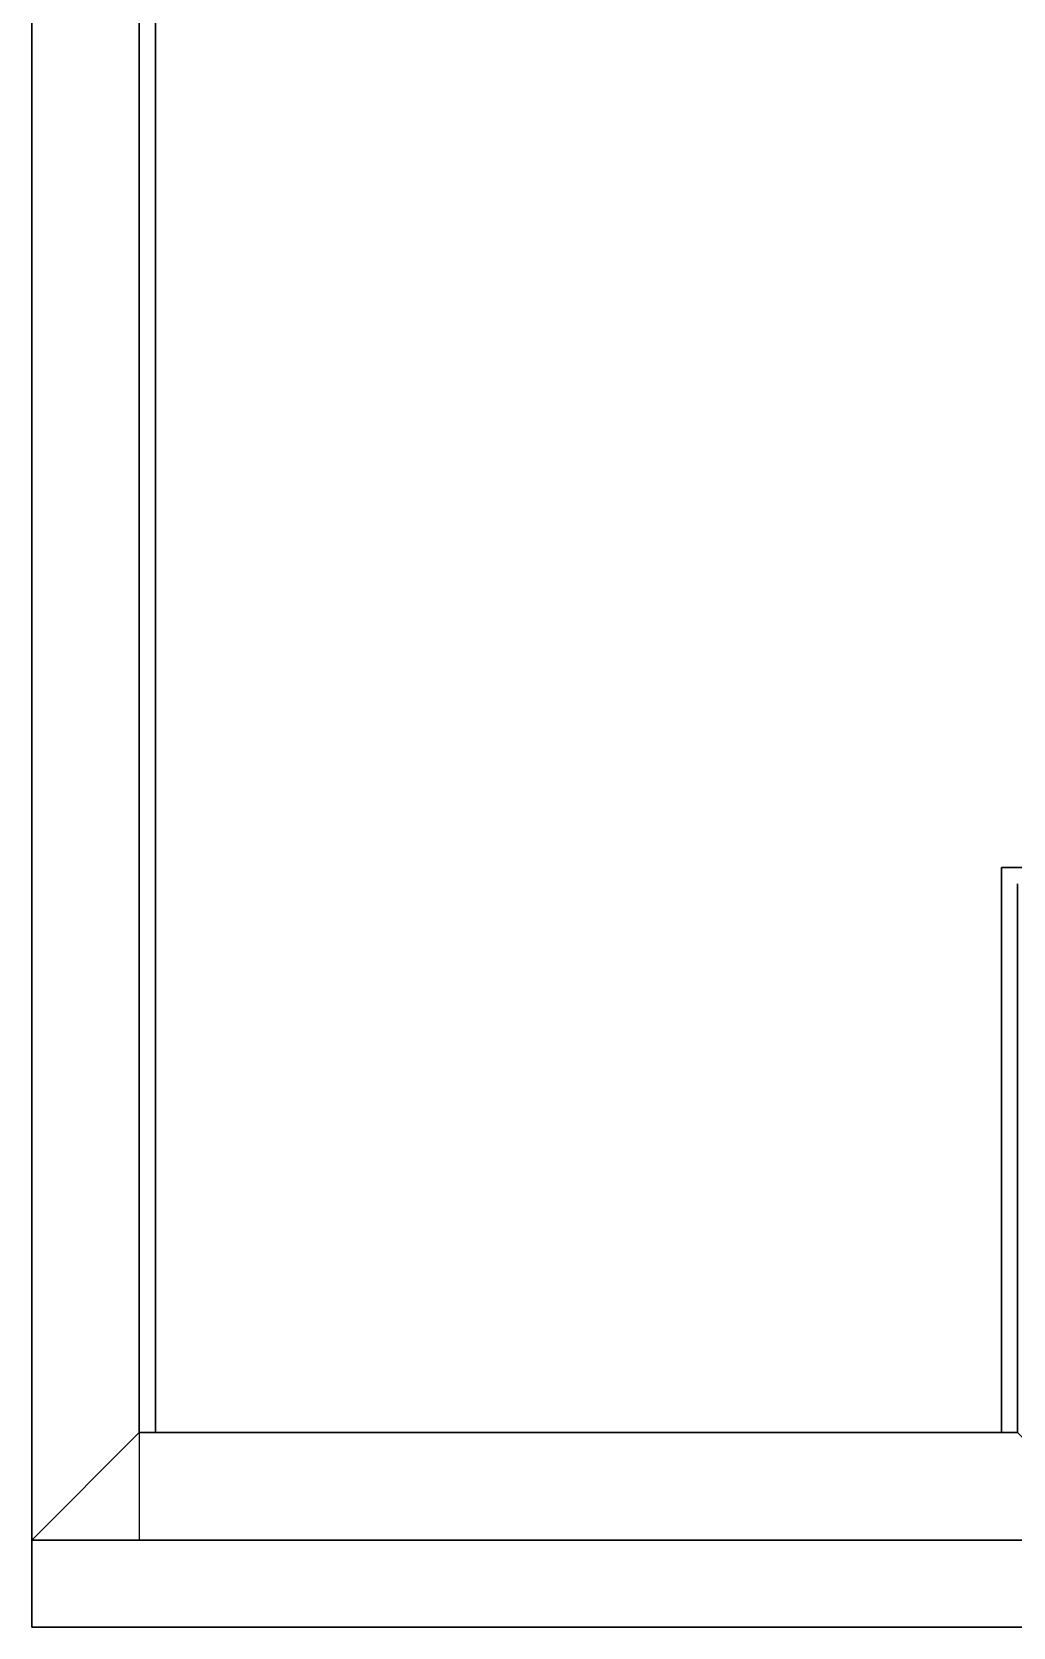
# Model space of a CAD drawing. Extents: x 0 to 4956, y -4930 to 0.
# Drawn here: x 0 to 914, y -4930 to -3445 of the extents above; entities that cross this region are included whole.
import ezdxf

# ---------------------------------------------------------------- set-up
doc = ezdxf.new("R2010")
doc.units = 0
for name, color, linetype in [('LAYER0', 7, 'CONTINUOUS'), ('LAYER1', 7, 'CONTINUOUS'), ('LAYER142', 7, 'CONTINUOUS'), ('LAYER21', 7, 'CONTINUOUS'), ('LAYER90', 7, 'CONTINUOUS')]:
    doc.layers.add(name, color=color, linetype=linetype)

msp = doc.modelspace()

# ---------------------------------------------------------------- linework, layer by layer
at = {"layer": 'LAYER0', "invisible_edges": 1}
for points in [[(4956, 0), (0, -4930), (0, 0), (4956, 0)], [(0, 0, 5), (0, -4930), (0, -4930, 5), (0, 0, 5)], [(0, -4930), (0, 0, 5), (0, 0), (0, -4930)], [(4956, -4930, 5), (0, 0, 5), (0, -4930, 5), (4956, -4930, 5)], [(0, 0, 5), (4956, -4930, 5), (4956, 0, 5), (0, 0, 5)], [(0, -4930), (4956, 0), (4956, -4930), (0, -4930)], [(4956, -4930, 5), (0, -4930), (4956, -4930), (4956, -4930, 5)], [(0, -4930), (4956, -4930, 5), (0, -4930, 5), (0, -4930)]]:
    msp.add_3dface(points, dxfattribs=at)
at = {"layer": 'LAYER1', "invisible_edges": 1}
for points in [[(100, -100, 5), (0, -4849, 5), (0, 0, 5), (100, -100, 5)], [(0, 0, 2599), (0, -4849, 5), (0, -4849, 2599), (0, 0, 2599)], [(0, -4849, 5), (0, 0, 2599), (0, 0, 5), (0, -4849, 5)], [(0, -4849, 5), (100, -100, 5), (100, -4749, 5), (0, -4849, 5)], [(100, -100, 5), (100, -4749, 2599), (100, -4749, 5), (100, -100, 5)], [(100, -4749, 2599), (100, -100, 5), (100, -100, 2599), (100, -4749, 2599)], [(100, -4749, 5), (0, -4849, 2599), (0, -4849, 5), (100, -4749, 5)], [(0, -4849, 2599), (100, -4749, 5), (100, -4749, 2599), (0, -4849, 2599)]]:
    msp.add_3dface(points, dxfattribs=at)
at = {"layer": 'LAYER142'}
for points, invisible_edges in [([(100, -100, 5), (115, -115, 5), (100, -4749, 5), (100, -100, 5)], 3), ([(100, -100, 115), (100, -4749, 5), (100, -4749, 115), (100, -100, 115)], 1), ([(100, -4749, 5), (100, -100, 115), (100, -100, 5), (100, -4749, 5)], 1), ([(115, -4749, 115), (100, -100, 115), (100, -4749, 115), (115, -4749, 115)], 1), ([(100, -100, 115), (115, -4749, 115), (115, -115, 115), (100, -100, 115)], 5), ([(115, -4749, 5), (100, -4749, 5), (115, -115, 5), (115, -4749, 5)], 2), ([(115, -115, 5), (115, -4749, 115), (115, -4749, 5), (115, -115, 5)], 1), ([(115, -4749, 115), (115, -115, 5), (115, -115, 115), (115, -4749, 115)], 1), ([(115, -4749, 115), (100, -4749, 5), (115, -4749, 5), (115, -4749, 115)], 1), ([(100, -4749, 5), (115, -4749, 115), (100, -4749, 115), (100, -4749, 5)], 1)]:
    msp.add_3dface(points, dxfattribs=dict(at, invisible_edges=invisible_edges))
at = {"layer": 'LAYER21'}
msp.add_3dface([(100, -4849, 5), (0, -4849, 5), (100, -4749, 5), (100, -4849, 5)], dxfattribs=at)
for points, invisible_edges in [([(100, -4749, 2599), (0, -4849, 5), (0, -4849, 2599), (100, -4749, 2599)], 1), ([(0, -4849, 5), (100, -4749, 2599), (100, -4749, 5), (0, -4849, 5)], 1), ([(1018, -4849, 2599), (100, -4749, 2599), (0, -4849, 2599), (1018, -4849, 2599)], 1), ([(918, -4749, 2156), (100, -4749, 2599), (918, -4749, 2599), (918, -4749, 2156)], 1), ([(100, -4749, 2599), (918, -4749, 2156), (100, -4749, 2156), (100, -4749, 2599)], 1), ([(100, -4749, 2599), (1018, -4849, 2599), (918, -4749, 2599), (100, -4749, 2599)], 1), ([(0, -4849, 2599), (100, -4849, 2156), (1018, -4849, 2599), (0, -4849, 2599)], 3), ([(0, -4849, 5), (100, -4849, 2156), (0, -4849, 2599), (0, -4849, 5)], 3), ([(100, -4849, 2156), (0, -4849, 5), (100, -4849, 5), (100, -4849, 2156)], 1), ([(918, -4849, 2156), (1018, -4849, 2599), (100, -4849, 2156), (918, -4849, 2156)], 3)]:
    msp.add_3dface(points, dxfattribs=dict(at, invisible_edges=invisible_edges))
at = {"layer": 'LAYER90'}
for points, invisible_edges in [([(903, -4223, 5), (918, -4238, 5), (903, -4749, 5), (903, -4223, 5)], 3), ([(918, -4238, 5), (903, -4223, 5), (1088, -4223, 5), (918, -4238, 5)], 5), ([(903, -4223, 115), (903, -4749, 5), (903, -4749, 115), (903, -4223, 115)], 1), ([(903, -4749, 5), (903, -4223, 115), (903, -4223, 5), (903, -4749, 5)], 1), ([(903, -4223, 115), (1088, -4223, 5), (903, -4223, 5), (903, -4223, 115)], 1), ([(1088, -4223, 5), (903, -4223, 115), (1088, -4223, 115), (1088, -4223, 5)], 1), ([(918, -4749, 115), (903, -4223, 115), (903, -4749, 115), (918, -4749, 115)], 1), ([(903, -4223, 115), (918, -4749, 115), (918, -4238, 115), (903, -4223, 115)], 5), ([(903, -4223, 115), (918, -4238, 115), (1088, -4223, 115), (903, -4223, 115)], 3), ([(918, -4749, 5), (903, -4749, 5), (918, -4238, 5), (918, -4749, 5)], 2), ([(918, -4749, 115), (903, -4749, 5), (918, -4749, 5), (918, -4749, 115)], 1), ([(903, -4749, 5), (918, -4749, 115), (903, -4749, 115), (903, -4749, 5)], 1)]:
    msp.add_3dface(points, dxfattribs=dict(at, invisible_edges=invisible_edges))

# ---------------------------------------------------------------- meshes
at = {"layer": 'LAYER1'}
mesh = msp.add_polymesh((2, 2), dxfattribs=at)
for k, corner in enumerate([(100, -100, 2599), (100, -4749, 2599), (0, 0, 2599), (0, -4849, 2599)]):
    mesh.set_mesh_vertex(divmod(k, 2), corner)

doc.saveas('drawing.dxf')
